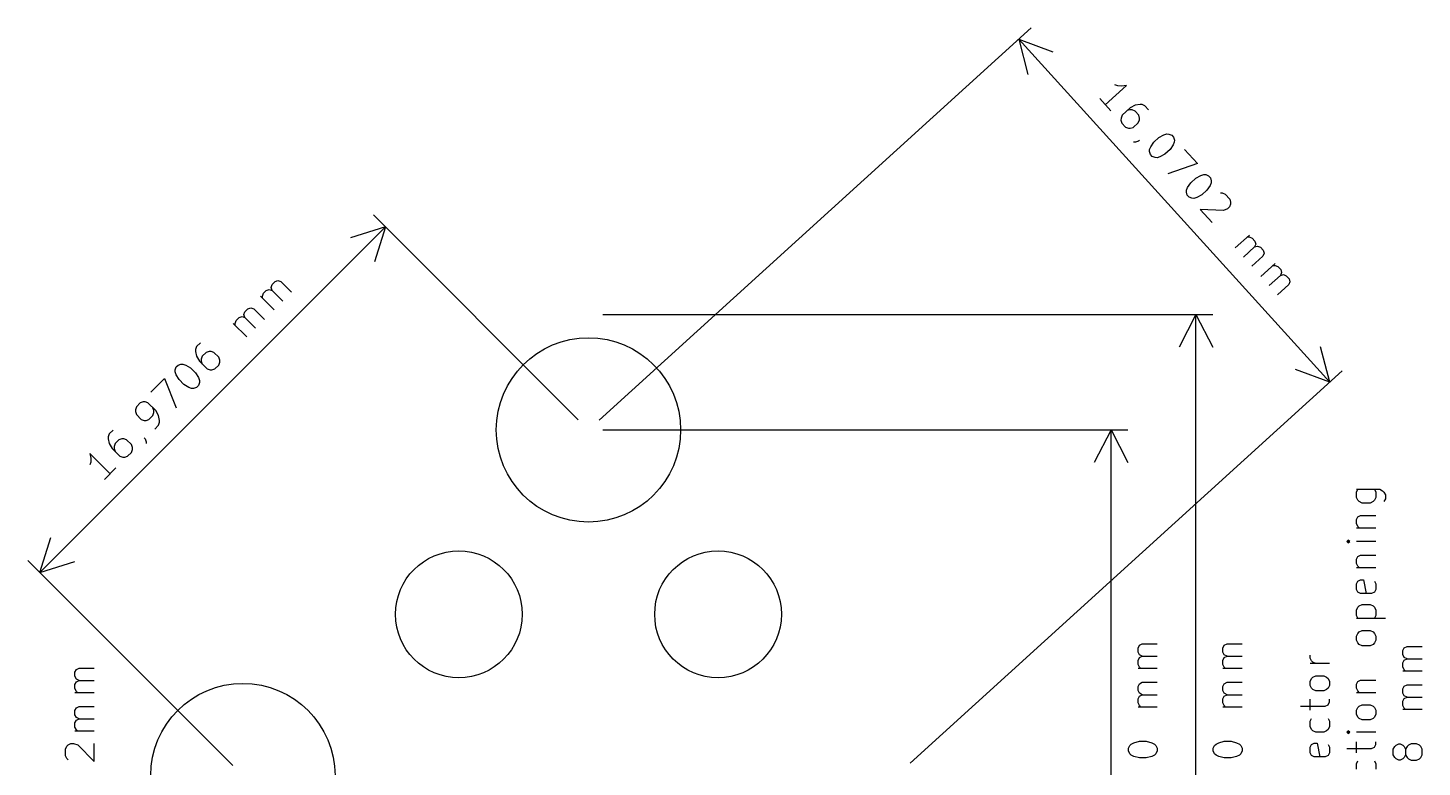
# Model space of a CAD drawing. Extents: x -19.6 to 28.9, y -25.9 to 26.
# Drawn here: x -19.46 to 28.95, y 0.3 to 25.95 of the extents above; entities that cross this region are included whole.
import ezdxf

# ---------------------------------------------------------------- set-up
doc = ezdxf.new("R2010")
doc.units = 0
doc.layers.add('BLACK', color=7, linetype='CONTINUOUS')

msp = doc.modelspace()

# ---------------------------------------------------------------- linework, layer by layer
at = {"layer": 'BLACK', "linetype": 'CONTINUOUS'}
for p, q in [((0.370251, 12.336), (15.3739, 25.9527)), ((25.7396, 13.6586), (14.9396, 25.5586)), ((25.7396, 13.6586), (14.9396, 25.5586)), ((14.9396, 25.5586), (15.2624, 24.3304)), ((14.9396, 25.5586), (16.1309, 25.1186)), ((17.944, 23.2863), (18.6845, 23.9584)), ((18.3802, 23.9394), (18.2809, 23.9779)), ((18.5147, 23.9329), (18.3802, 23.9394)), ((18.6845, 23.9584), (18.5147, 23.9329)), ((18.136, 23.0748), (17.752, 23.4979)), ((18.9882, 23.2694), (18.8152, 23.1767)), ((19.158, 23.2949), (18.9882, 23.2694)), ((19.2253, 23.2917), (19.158, 23.2949)), ((19.3245, 23.2531), (19.2253, 23.2917)), ((19.4525, 23.1121), (19.3245, 23.2531)), ((18.4945, 22.8214), (18.4913, 22.7541)), ((18.4913, 22.7541), (18.52, 22.6516)), ((18.5331, 22.9207), (18.4945, 22.8214)), ((18.8152, 23.1767), (18.5331, 22.9207)), ((18.8119, 23.1094), (18.7094, 23.0807)), ((18.8792, 23.1062), (18.8119, 23.1094)), ((18.9784, 23.0676), (18.8792, 23.1062)), ((19.1064, 22.9266), (18.9784, 23.0676)), ((19.0934, 22.6575), (19.1319, 22.7568)), ((19.1352, 22.8241), (19.1064, 22.9266)), ((19.1319, 22.7568), (19.1352, 22.8241)), ((18.52, 22.6516), (18.648, 22.5106)), ((18.648, 22.5106), (18.7473, 22.472)), ((18.7473, 22.472), (18.8146, 22.4688)), ((18.8146, 22.4688), (18.9171, 22.4975)), ((18.9171, 22.4975), (19.0934, 22.6575)), ((19.9835, 22.2436), (20.0861, 22.2723)), ((20.0861, 22.2723), (20.1533, 22.2691)), ((18.9935, 21.9882), (18.9263, 21.9914)), ((19.0961, 22.0169), (18.9935, 21.9882)), ((19.1313, 22.0489), (19.0961, 22.0169)), ((19.4866, 21.7283), (19.5251, 21.8275)), ((19.5251, 21.8275), (19.6342, 21.9908)), ((19.6342, 21.9908), (19.8105, 22.1508)), ((19.8105, 22.1508), (19.9835, 22.2436)), ((20.1533, 22.2691), (20.2526, 22.2305)), ((20.3036, 21.891), (20.1945, 21.7277)), ((20.2526, 22.2305), (20.3166, 22.16)), ((20.3421, 21.9902), (20.3036, 21.891)), ((20.3166, 22.16), (20.3454, 22.0575)), ((20.3454, 22.0575), (20.3421, 21.9902)), ((19.4834, 21.661), (19.4866, 21.7283)), ((19.5121, 21.5585), (19.4834, 21.661)), ((19.5761, 21.488), (19.5121, 21.5585)), ((19.6754, 21.4494), (19.5761, 21.488)), ((19.7426, 21.4462), (19.6754, 21.4494)), ((19.8452, 21.4749), (19.7426, 21.4462)), ((20.0182, 21.5677), (19.8452, 21.4749)), ((20.1945, 21.7277), (20.0182, 21.5677)), ((20.7006, 21.7369), (21.1487, 21.2432)), ((21.1487, 21.2432), (20.1201, 20.8885)), ((21.0906, 20.7403), (21.2636, 20.8331)), ((21.2636, 20.8331), (21.3662, 20.8618)), ((21.3662, 20.8618), (21.4334, 20.8586)), ((21.4334, 20.8586), (21.5327, 20.8201)), ((21.5327, 20.8201), (21.5967, 20.7495)), ((20.7667, 20.3178), (20.8052, 20.4171)), ((20.8052, 20.4171), (20.9143, 20.5803)), ((20.9143, 20.5803), (21.0906, 20.7403)), ((21.5837, 20.4805), (21.4746, 20.3172)), ((21.6222, 20.5797), (21.5837, 20.4805)), ((21.5967, 20.7495), (21.6255, 20.647)), ((21.6255, 20.647), (21.6222, 20.5797)), ((20.7635, 20.2505), (20.7667, 20.3178)), ((20.7922, 20.148), (20.7635, 20.2505)), ((20.8562, 20.0775), (20.7922, 20.148)), ((20.9555, 20.039), (20.8562, 20.0775)), ((21.0227, 20.0357), (20.9555, 20.039)), ((21.1253, 20.0644), (21.0227, 20.0357)), ((21.2983, 20.1572), (21.1253, 20.0644)), ((21.4746, 20.3172), (21.2983, 20.1572)), ((21.9422, 20.2271), (22.0095, 20.2239)), ((22.0095, 20.2239), (22.1087, 20.1853)), ((22.1087, 20.1853), (22.2688, 20.009)), ((22.2688, 20.009), (22.2975, 19.9065)), ((22.2975, 19.9065), (22.2942, 19.8392)), ((-0.353553, 12.3536), (-7.46466, 19.4647)), ((22.0474, 19.6152), (21.2402, 19.6543)), ((21.2402, 19.6543), (21.6563, 19.1959)), ((22.1852, 19.676), (22.0474, 19.6152)), ((22.2557, 19.74), (22.1852, 19.676)), ((22.2942, 19.8392), (22.2557, 19.74)), ((-19.05, 7.05), (-7.05, 19.05)), ((-19.05, 7.05), (-7.05, 19.05)), ((-7.05, 19.05), (-8.26122, 18.6681)), ((-7.05, 19.05), (-7.43189, 17.8388)), ((22.4563, 18.3144), (22.95, 18.7624)), ((22.8795, 18.6984), (22.9467, 18.6952)), ((22.9467, 18.6952), (23.046, 18.6566)), ((23.046, 18.6566), (23.142, 18.5508)), ((23.1708, 18.4483), (23.1322, 18.349)), ((23.142, 18.5508), (23.1708, 18.4483)), ((23.1322, 18.349), (22.7444, 17.997)), ((23.4203, 18.0317), (23.0324, 17.6797)), ((23.1322, 18.349), (23.2348, 18.3778)), ((23.2348, 18.3778), (23.334, 18.3393)), ((23.334, 18.3393), (23.43, 18.2335)), ((23.4588, 18.131), (23.4203, 18.0317)), ((23.43, 18.2335), (23.4588, 18.131)), ((23.3524, 17.327), (23.8461, 17.7751)), ((23.7755, 17.7111), (23.8428, 17.7078)), ((23.8428, 17.7078), (23.9421, 17.6693)), ((23.9421, 17.6693), (24.0381, 17.5635)), ((24.0668, 17.461), (24.0283, 17.3617)), ((24.0381, 17.5635), (24.0668, 17.461)), ((-11.0179, 16.9441), (-10.9842, 17.0452)), ((-10.9842, 17.0452), (-10.8832, 17.1462)), ((-10.8832, 17.1462), (-10.7822, 17.1798)), ((-10.7822, 17.1798), (-10.6812, 17.1462)), ((-10.6812, 17.1462), (-10.3108, 16.7758)), ((24.0283, 17.3617), (23.6404, 17.0097)), ((24.3163, 17.0444), (23.9284, 16.6923)), ((24.0283, 17.3617), (24.1308, 17.3905)), ((24.1308, 17.3905), (24.2301, 17.3519)), ((24.2301, 17.3519), (24.3261, 17.2461)), ((24.3549, 17.1436), (24.3163, 17.0444)), ((24.3261, 17.2461), (24.3549, 17.1436)), ((-10.9169, 16.1697), (-11.3883, 16.6411)), ((-11.321, 16.6411), (-11.2873, 16.7421)), ((-11.321, 16.5737), (-11.321, 16.6411)), ((-11.2873, 16.7421), (-11.1863, 16.8431)), ((-11.1863, 16.8431), (-11.0853, 16.8768)), ((-11.0853, 16.8768), (-10.9842, 16.8431)), ((-10.9842, 16.8431), (-11.0179, 16.9441)), ((-10.9842, 16.8431), (-10.6138, 16.4727)), ((-11.9607, 16.0013), (-11.927, 16.1023)), ((-11.927, 15.9003), (-11.9607, 16.0013)), ((-11.927, 16.1023), (-11.826, 16.2034)), ((-11.826, 16.2034), (-11.725, 16.237)), ((-11.725, 16.237), (-11.624, 16.2034)), ((-11.624, 16.2034), (-11.2536, 15.833)), ((0.5, 16), (21.6808, 16)), ((21.0944, 16), (20.508, 14.8735)), ((21.0944, -16), (21.0944, 16)), ((21.0944, -16), (21.0944, 16)), ((21.0944, 16), (21.6808, 14.8735)), ((-11.8597, 15.2269), (-12.3311, 15.6983)), ((-12.2638, 15.6983), (-12.2301, 15.7993)), ((-12.2638, 15.6309), (-12.2638, 15.6983)), ((-12.2301, 15.7993), (-12.1291, 15.9003)), ((-12.1291, 15.9003), (-12.0281, 15.934)), ((-12.0281, 15.934), (-11.927, 15.9003)), ((-11.927, 15.9003), (-11.5567, 15.5299)), ((-13.4759, 15.0248), (-13.6106, 14.8902)), ((-13.6106, 14.8902), (-13.6443, 14.7891)), ((-13.6443, 14.7891), (-13.6443, 14.7218)), ((-13.6443, 14.7218), (-13.6106, 14.5534)), ((-13.6106, 14.5534), (-13.5096, 14.3851)), ((-13.4086, 14.5534), (-13.4423, 14.4524)), ((-13.2739, 14.6881), (-13.4086, 14.5534)), ((-13.1729, 14.7218), (-13.2739, 14.6881)), ((-13.1056, 14.7218), (-13.1729, 14.7218)), ((-13.0045, 14.6881), (-13.1056, 14.7218)), ((-12.8362, 14.5198), (-13.0045, 14.6881)), ((25.7396, 13.6586), (25.4168, 14.8869)), ((-14.3514, 14.082), (-14.3177, 14.1831)), ((-14.3514, 14.0147), (-14.3514, 14.082)), ((-14.3177, 14.1831), (-14.2504, 14.2504)), ((-14.2504, 14.2504), (-14.1494, 14.2841)), ((-14.1494, 14.2841), (-14.082, 14.2841)), ((-14.082, 14.2841), (-13.981, 14.2504)), ((-13.981, 14.2504), (-13.8127, 14.1494)), ((-13.8127, 14.1494), (-13.6443, 13.981)), ((-13.5096, 14.3851), (-13.2402, 14.1157)), ((-13.4423, 14.4524), (-13.4423, 14.3851)), ((-13.4423, 14.3851), (-13.4086, 14.2841)), ((-13.2402, 14.1157), (-13.1392, 14.082)), ((-13.1392, 14.082), (-13.0719, 14.082)), ((-13.0719, 14.082), (-12.9709, 14.1157)), ((-12.9709, 14.1157), (-12.8362, 14.2504)), ((-12.8025, 14.4188), (-12.8362, 14.5198)), ((-12.8362, 14.2504), (-12.8025, 14.3514)), ((-12.8025, 14.3514), (-12.8025, 14.4188)), ((11.1703, 0.436026), (26.1739, 14.0527)), ((25.7396, 13.6586), (24.5483, 14.0987)), ((-15.1932, 13.3076), (-14.7218, 13.779)), ((-14.7218, 13.779), (-14.3177, 12.7688)), ((-14.3177, 13.9137), (-14.3514, 14.0147)), ((-14.2167, 13.7453), (-14.3177, 13.9137)), ((-14.0484, 13.577), (-14.2167, 13.7453)), ((-13.88, 13.4759), (-14.0484, 13.577)), ((-13.6443, 13.981), (-13.5433, 13.8127)), ((-13.5433, 13.8127), (-13.5096, 13.7116)), ((-13.5096, 13.6443), (-13.5433, 13.5433)), ((-13.5096, 13.7116), (-13.5096, 13.6443)), ((-13.779, 13.4423), (-13.88, 13.4759)), ((-13.7116, 13.4423), (-13.779, 13.4423)), ((-13.6106, 13.4759), (-13.7116, 13.4423)), ((-13.5433, 13.5433), (-13.6106, 13.4759)), ((-15.6983, 12.8025), (-15.732, 12.7015)), ((-15.732, 12.7015), (-15.732, 12.6342)), ((-15.732, 12.6342), (-15.6983, 12.5331)), ((-15.5636, 12.9372), (-15.6983, 12.8025)), ((-15.4626, 12.9709), (-15.5636, 12.9372)), ((-15.3952, 12.9709), (-15.4626, 12.9709)), ((-15.2942, 12.9372), (-15.3952, 12.9709)), ((-15.0248, 12.6678), (-15.2942, 12.9372)), ((-15.0922, 12.6678), (-15.1259, 12.7688)), ((-15.1259, 12.4995), (-15.0922, 12.6005)), ((-15.0922, 12.6005), (-15.0922, 12.6678)), ((-14.9238, 12.4995), (-15.0248, 12.6678)), ((-15.6983, 12.5331), (-15.5299, 12.3648)), ((-15.5299, 12.3648), (-15.4289, 12.3311)), ((-15.4289, 12.3311), (-15.3616, 12.3311)), ((-15.3616, 12.3311), (-15.2605, 12.3648)), ((-15.2605, 12.3648), (-15.1259, 12.4995)), ((-15.0585, 12.0281), (-14.9238, 12.1627)), ((-14.8902, 12.3311), (-14.9238, 12.4995)), ((-14.9238, 12.1627), (-14.8902, 12.2638)), ((-14.8902, 12.2638), (-14.8902, 12.3311)), ((-16.6411, 11.8597), (-16.6748, 11.7587)), ((-16.6748, 11.7587), (-16.6748, 11.6913)), ((-16.6748, 11.6913), (-16.6411, 11.523)), ((-16.5064, 11.9944), (-16.6411, 11.8597)), ((-16.3044, 11.6577), (-16.4391, 11.523)), ((-16.2034, 11.6913), (-16.3044, 11.6577)), ((-16.136, 11.6913), (-16.2034, 11.6913)), ((-16.035, 11.6577), (-16.136, 11.6913)), ((-15.8666, 11.4893), (-16.035, 11.6577)), ((-15.4289, 11.725), (-15.3952, 11.6913)), ((-15.3952, 11.6913), (-15.3616, 11.5903)), ((0.5, 12), (18.7344, 12)), ((18.148, 12), (17.5616, 10.8735)), ((18.148, -12), (18.148, 12)), ((18.148, -12), (18.148, 12)), ((18.148, 12), (18.7344, 10.8735)), ((-16.6074, 10.4792), (-17.3145, 11.1863)), ((-17.3145, 11.1863), (-17.2809, 11.0179)), ((-16.6411, 11.523), (-16.5401, 11.3546)), ((-16.5401, 11.3546), (-16.2707, 11.0853)), ((-16.4391, 11.523), (-16.4727, 11.422)), ((-16.4727, 11.422), (-16.4727, 11.3546)), ((-16.4727, 11.3546), (-16.4391, 11.2536)), ((-16.0013, 11.0853), (-15.8666, 11.2199)), ((-15.833, 11.3883), (-15.8666, 11.4893)), ((-15.8666, 11.2199), (-15.833, 11.321)), ((-15.833, 11.321), (-15.833, 11.3883)), ((-15.3616, 11.5903), (-15.3616, 11.523)), ((-17.2809, 10.8832), (-17.3145, 10.7822)), ((-17.2809, 11.0179), (-17.2809, 10.8832)), ((-16.4054, 10.6812), (-16.8094, 10.2771)), ((-16.2707, 11.0853), (-16.1697, 11.0516)), ((-16.1697, 11.0516), (-16.1023, 11.0516)), ((-16.1023, 11.0516), (-16.0013, 11.0853)), ((26.6713, 9.93787), (27.4808, 9.93787)), ((26.6713, 9.84263), (26.7189, 9.93787)), ((26.6713, 9.65215), (26.6713, 9.84263)), ((27.2904, 9.93787), (27.338, 9.84263)), ((27.338, 9.84263), (27.338, 9.65215)), ((27.4808, 9.93787), (27.5761, 9.89025)), ((27.5761, 9.89025), (27.6237, 9.84263)), ((27.6237, 9.84263), (27.6713, 9.74739)), ((27.6713, 9.74739), (27.6713, 9.60453)), ((26.7189, 9.55692), (26.6713, 9.65215)), ((26.7666, 9.5093), (26.7189, 9.55692)), ((26.8618, 9.46168), (26.7666, 9.5093)), ((27.1475, 9.46168), (26.8618, 9.46168)), ((27.2427, 9.5093), (27.1475, 9.46168)), ((27.2904, 9.55692), (27.2427, 9.5093)), ((27.338, 9.65215), (27.2904, 9.55692)), ((27.6713, 9.60453), (27.6237, 9.5093)), ((26.6713, 8.89025), (26.7189, 8.98549)), ((26.6713, 8.74739), (26.6713, 8.89025)), ((26.7189, 8.65215), (26.6713, 8.74739)), ((26.7189, 8.98549), (26.8142, 9.0331)), ((26.8142, 9.0331), (27.338, 9.0331)), ((-19.05, 7.05), (-18.6681, 8.26122)), ((26.6713, 8.60453), (27.338, 8.60453)), ((26.7666, 8.60453), (26.7189, 8.65215)), ((26.3856, 8.17596), (26.338, 8.12834)), ((26.338, 8.12834), (26.3856, 8.08072)), ((26.338, 8.12834), (26.4332, 8.12834)), ((26.4332, 8.12834), (26.3856, 8.17596)), ((26.3856, 8.08072), (26.4332, 8.12834)), ((27.338, 8.12834), (26.6713, 8.12834)), ((-12.3536, 0.353553), (-19.4647, 7.46466)), ((-19.05, 7.05), (-17.8388, 7.43189)), ((26.6713, 7.5093), (26.7189, 7.60453)), ((26.6713, 7.36644), (26.6713, 7.5093)), ((26.7189, 7.2712), (26.6713, 7.36644)), ((26.7189, 7.60453), (26.8142, 7.65215)), ((26.7666, 7.22358), (26.7189, 7.2712)), ((26.8142, 7.65215), (27.338, 7.65215)), ((26.6713, 7.22358), (27.338, 7.22358)), ((26.7189, 6.74739), (26.8142, 6.79501)), ((26.8142, 6.79501), (26.9094, 6.79501)), ((26.9094, 6.79501), (27.0046, 6.31882)), ((26.6713, 6.65215), (26.7189, 6.74739)), ((26.6713, 6.46168), (26.6713, 6.65215)), ((26.7189, 6.36644), (26.6713, 6.46168)), ((26.8142, 6.31882), (26.7189, 6.36644)), ((27.1951, 6.31882), (26.8142, 6.31882)), ((27.2904, 6.36644), (27.1951, 6.31882)), ((27.2904, 6.74739), (27.338, 6.65215)), ((27.338, 6.46168), (27.2904, 6.36644)), ((27.338, 6.65215), (27.338, 6.46168)), ((26.6713, 5.74739), (26.7189, 5.84263)), ((26.7189, 5.84263), (26.7666, 5.89025)), ((26.7666, 5.89025), (26.8618, 5.93787)), ((26.8618, 5.93787), (27.1475, 5.93787)), ((27.1475, 5.93787), (27.2427, 5.89025)), ((27.2427, 5.89025), (27.2904, 5.84263)), ((27.2904, 5.84263), (27.338, 5.74739)), ((26.6713, 5.55692), (26.6713, 5.74739)), ((26.7189, 5.46168), (26.6713, 5.55692)), ((26.6713, 5.46168), (27.6713, 5.46168)), ((27.338, 5.55692), (27.2904, 5.46168)), ((27.338, 5.74739), (27.338, 5.55692)), ((26.6713, 4.84263), (26.7189, 4.93787)), ((26.6713, 4.69977), (26.6713, 4.84263)), ((26.7189, 4.93787), (26.7666, 4.98549)), ((26.7666, 4.98549), (26.8618, 5.0331)), ((26.8618, 5.0331), (27.1475, 5.0331)), ((27.1475, 5.0331), (27.2427, 4.98549)), ((27.2427, 4.98549), (27.2904, 4.93787)), ((27.2904, 4.93787), (27.338, 4.84263)), ((27.338, 4.84263), (27.338, 4.69977)), ((19.0837, 4.42857), (19.1313, 4.52381)), ((19.0837, 4.28571), (19.0837, 4.42857)), ((19.1313, 4.52381), (19.2266, 4.57143)), ((19.2266, 4.57143), (19.7504, 4.57143)), ((22.0301, 4.42857), (22.0777, 4.52381)), ((22.0301, 4.28571), (22.0301, 4.42857)), ((22.0777, 4.52381), (22.173, 4.57143)), ((22.173, 4.57143), (22.6968, 4.57143)), ((26.7189, 4.60453), (26.6713, 4.69977)), ((26.7666, 4.55692), (26.7189, 4.60453)), ((26.8618, 4.5093), (26.7666, 4.55692)), ((27.1475, 4.5093), (26.8618, 4.5093)), ((27.2427, 4.55692), (27.1475, 4.5093)), ((27.2904, 4.60453), (27.2427, 4.55692)), ((27.338, 4.69977), (27.2904, 4.60453)), ((28.2813, 4.34263), (28.3289, 4.43787)), ((28.3289, 4.43787), (28.4242, 4.48549)), ((28.4242, 4.48549), (28.948, 4.48549)), ((19.1313, 4.19048), (19.0837, 4.28571)), ((19.0837, 4), (19.1313, 4.09524)), ((19.0837, 3.85714), (19.0837, 4)), ((19.2266, 4.14286), (19.1313, 4.19048)), ((19.1313, 4.09524), (19.2266, 4.14286)), ((19.2266, 4.14286), (19.7504, 4.14286)), ((22.0777, 4.19048), (22.0301, 4.28571)), ((22.0301, 4), (22.0777, 4.09524)), ((22.0301, 3.85714), (22.0301, 4)), ((22.173, 4.14286), (22.0777, 4.19048)), ((22.0777, 4.09524), (22.173, 4.14286)), ((22.173, 4.14286), (22.6968, 4.14286)), ((25.0613, 4.08072), (25.0613, 4.17596)), ((25.1089, 3.98549), (25.0613, 4.08072)), ((25.728, 3.89025), (25.0613, 3.89025)), ((25.1566, 3.93787), (25.1089, 3.98549)), ((25.2518, 3.89025), (25.1566, 3.93787)), ((28.2813, 4.19977), (28.2813, 4.34263)), ((28.3289, 4.10453), (28.2813, 4.19977)), ((28.2813, 3.91406), (28.3289, 4.0093)), ((28.2813, 3.7712), (28.2813, 3.91406)), ((28.4242, 4.05692), (28.3289, 4.10453)), ((28.3289, 4.0093), (28.4242, 4.05692)), ((28.4242, 4.05692), (28.948, 4.05692)), ((-17.8295, 3.59036), (-17.7819, 3.6856)), ((-17.8295, 3.44751), (-17.8295, 3.59036)), ((-17.7819, 3.35227), (-17.8295, 3.44751)), ((-17.7819, 3.6856), (-17.6866, 3.73322)), ((-17.6866, 3.73322), (-17.1628, 3.73322)), ((19.1313, 3.7619), (19.0837, 3.85714)), ((19.7504, 3.71429), (19.0837, 3.71429)), ((19.179, 3.71429), (19.1313, 3.7619)), ((22.0777, 3.7619), (22.0301, 3.85714)), ((22.6968, 3.71429), (22.0301, 3.71429)), ((22.1254, 3.71429), (22.0777, 3.7619)), ((25.1089, 3.36644), (25.1566, 3.41406)), ((25.1566, 3.41406), (25.2518, 3.46168)), ((25.2518, 3.46168), (25.5375, 3.46168)), ((25.5375, 3.46168), (25.6327, 3.41406)), ((25.6327, 3.41406), (25.6804, 3.36644)), ((28.3289, 3.67596), (28.2813, 3.7712)), ((28.948, 3.62834), (28.2813, 3.62834)), ((28.3766, 3.62834), (28.3289, 3.67596)), ((-17.8295, 3.16179), (-17.7819, 3.25703)), ((-17.8295, 3.01893), (-17.8295, 3.16179)), ((-17.7819, 2.9237), (-17.8295, 3.01893)), ((-17.6866, 3.30465), (-17.7819, 3.35227)), ((-17.7819, 3.25703), (-17.6866, 3.30465)), ((-17.7342, 2.87608), (-17.7819, 2.9237)), ((-17.6866, 3.30465), (-17.1628, 3.30465)), ((19.0837, 3.09524), (19.1313, 3.19048)), ((19.0837, 2.95238), (19.0837, 3.09524)), ((19.1313, 2.85714), (19.0837, 2.95238)), ((19.1313, 3.19048), (19.2266, 3.2381)), ((19.2266, 3.2381), (19.7504, 3.2381)), ((22.0301, 3.09524), (22.0777, 3.19048)), ((22.0301, 2.95238), (22.0301, 3.09524)), ((22.0777, 2.85714), (22.0301, 2.95238)), ((22.0777, 3.19048), (22.173, 3.2381)), ((22.173, 3.2381), (22.6968, 3.2381)), ((25.0613, 3.2712), (25.1089, 3.36644)), ((25.0613, 3.12834), (25.0613, 3.2712)), ((25.1089, 3.0331), (25.0613, 3.12834)), ((25.1566, 2.98549), (25.1089, 3.0331)), ((25.2518, 2.93787), (25.1566, 2.98549)), ((25.5375, 2.93787), (25.2518, 2.93787)), ((25.6327, 2.98549), (25.5375, 2.93787)), ((25.6804, 3.0331), (25.6327, 2.98549)), ((25.6804, 3.36644), (25.728, 3.2712)), ((25.728, 3.12834), (25.6804, 3.0331)), ((25.728, 3.2712), (25.728, 3.12834)), ((26.6713, 3.17596), (26.7189, 3.2712)), ((26.6713, 3.0331), (26.6713, 3.17596)), ((26.7189, 2.93787), (26.6713, 3.0331)), ((26.7189, 3.2712), (26.8142, 3.31882)), ((26.7666, 2.89025), (26.7189, 2.93787)), ((26.8142, 3.31882), (27.338, 3.31882)), ((28.2813, 3.0093), (28.3289, 3.10453)), ((28.2813, 2.86644), (28.2813, 3.0093)), ((28.3289, 3.10453), (28.4242, 3.15215)), ((28.4242, 3.15215), (28.948, 3.15215)), ((-17.1628, 2.87608), (-17.8295, 2.87608)), ((19.0837, 2.66667), (19.1313, 2.76191)), ((19.0837, 2.52381), (19.0837, 2.66667)), ((19.1313, 2.42857), (19.0837, 2.52381)), ((19.2266, 2.80952), (19.1313, 2.85714)), ((19.1313, 2.76191), (19.2266, 2.80952)), ((19.179, 2.38095), (19.1313, 2.42857)), ((19.2266, 2.80952), (19.7504, 2.80952)), ((22.0301, 2.66667), (22.0777, 2.76191)), ((22.0301, 2.52381), (22.0301, 2.66667)), ((22.0777, 2.42857), (22.0301, 2.52381)), ((22.173, 2.80952), (22.0777, 2.85714)), ((22.0777, 2.76191), (22.173, 2.80952)), ((22.1254, 2.38095), (22.0777, 2.42857)), ((22.173, 2.80952), (22.6968, 2.80952)), ((25.0613, 2.2712), (25.0613, 2.65215)), ((25.5851, 2.41406), (25.6804, 2.46168)), ((25.6804, 2.46168), (25.728, 2.55692)), ((25.728, 2.55692), (25.728, 2.65215)), ((26.6713, 2.89025), (27.338, 2.89025)), ((26.7666, 2.41406), (26.8618, 2.46168)), ((26.8618, 2.46168), (27.1475, 2.46168)), ((27.1475, 2.46168), (27.2427, 2.41406)), ((28.3289, 2.7712), (28.2813, 2.86644)), ((28.2813, 2.58072), (28.3289, 2.67596)), ((28.2813, 2.43787), (28.2813, 2.58072)), ((28.3289, 2.34263), (28.2813, 2.43787)), ((28.4242, 2.72358), (28.3289, 2.7712)), ((28.3289, 2.67596), (28.4242, 2.72358)), ((28.4242, 2.72358), (28.948, 2.72358)), ((-17.8295, 2.25703), (-17.7819, 2.35227)), ((-17.8295, 2.11417), (-17.8295, 2.25703)), ((-17.7819, 2.01893), (-17.8295, 2.11417)), ((-17.7819, 2.35227), (-17.6866, 2.39989)), ((-17.6866, 1.97131), (-17.7819, 2.01893)), ((-17.7819, 1.9237), (-17.6866, 1.97131)), ((-17.6866, 2.39989), (-17.1628, 2.39989)), ((-17.6866, 1.97131), (-17.1628, 1.97131)), ((19.7504, 2.38095), (19.0837, 2.38095)), ((22.6968, 2.38095), (22.0301, 2.38095)), ((24.728, 2.41406), (25.5851, 2.41406)), ((25.0613, 1.89025), (25.1089, 1.98549)), ((25.6804, 1.98549), (25.728, 1.89025)), ((26.6713, 2.2712), (26.7189, 2.36644)), ((26.6713, 2.12834), (26.6713, 2.2712)), ((26.7189, 2.0331), (26.6713, 2.12834)), ((26.7189, 2.36644), (26.7666, 2.41406)), ((26.7666, 1.98549), (26.7189, 2.0331)), ((26.8618, 1.93787), (26.7666, 1.98549)), ((27.1475, 1.93787), (26.8618, 1.93787)), ((27.2427, 1.98549), (27.1475, 1.93787)), ((27.2427, 2.41406), (27.2904, 2.36644)), ((27.2904, 2.0331), (27.2427, 1.98549)), ((27.2904, 2.36644), (27.338, 2.2712)), ((27.338, 2.12834), (27.2904, 2.0331)), ((27.338, 2.2712), (27.338, 2.12834)), ((28.948, 2.29501), (28.2813, 2.29501)), ((28.3766, 2.29501), (28.3289, 2.34263)), ((-17.8295, 1.82846), (-17.7819, 1.9237)), ((-17.8295, 1.6856), (-17.8295, 1.82846)), ((-17.7819, 1.59036), (-17.8295, 1.6856)), ((-17.1628, 1.54274), (-17.8295, 1.54274)), ((-17.7342, 1.54274), (-17.7819, 1.59036)), ((25.0613, 1.69977), (25.0613, 1.89025)), ((25.1089, 1.60453), (25.0613, 1.69977)), ((25.1566, 1.55691), (25.1089, 1.60453)), ((25.2518, 1.5093), (25.1566, 1.55691)), ((25.5375, 1.5093), (25.2518, 1.5093)), ((25.6327, 1.55691), (25.5375, 1.5093)), ((25.6804, 1.60453), (25.6327, 1.55691)), ((25.728, 1.69977), (25.6804, 1.60453)), ((25.728, 1.89025), (25.728, 1.69977)), ((26.3856, 1.55691), (26.338, 1.5093)), ((26.338, 1.5093), (26.3856, 1.46168)), ((26.338, 1.5093), (26.4332, 1.5093)), ((26.4332, 1.5093), (26.3856, 1.55691)), ((26.3856, 1.46168), (26.4332, 1.5093)), ((27.338, 1.5093), (26.6713, 1.5093)), ((-18.1628, 0.923696), (-18.1152, 1.01893)), ((-18.1152, 1.01893), (-18.0676, 1.06655)), ((-18.0676, 1.06655), (-17.9723, 1.11417)), ((-17.9723, 1.11417), (-17.8771, 1.11417)), ((-17.8771, 1.11417), (-17.7342, 1.06655)), ((-17.7342, 1.06655), (-17.1628, 0.495124)), ((-17.1628, 0.495124), (-17.1628, 1.11417)), ((18.7504, 0.952381), (18.798, 1.04762)), ((18.798, 1.04762), (18.8456, 1.09524)), ((18.8456, 1.09524), (18.9409, 1.14286)), ((18.9409, 1.14286), (19.1313, 1.19048)), ((19.1313, 1.19048), (19.3694, 1.19048)), ((19.3694, 1.19048), (19.5599, 1.14286)), ((19.5599, 1.14286), (19.6551, 1.09524)), ((19.6551, 1.09524), (19.7028, 1.04762)), ((19.7028, 1.04762), (19.7504, 0.952381)), ((21.6968, 0.952381), (21.7444, 1.04762)), ((21.7444, 1.04762), (21.792, 1.09524)), ((21.792, 1.09524), (21.8873, 1.14286)), ((21.8873, 1.14286), (22.0777, 1.19048)), ((22.0777, 1.19048), (22.3158, 1.19048)), ((22.3158, 1.19048), (22.5063, 1.14286)), ((22.5063, 1.14286), (22.6015, 1.09524)), ((22.6015, 1.09524), (22.6492, 1.04762)), ((22.6492, 1.04762), (22.6968, 0.952381)), ((25.0613, 0.985486), (25.1089, 1.08072)), ((25.0613, 0.79501), (25.0613, 0.985486)), ((25.1089, 1.08072), (25.2042, 1.12834)), ((25.2042, 1.12834), (25.2994, 1.12834)), ((25.2994, 1.12834), (25.3946, 0.652153)), ((25.6804, 1.08072), (25.728, 0.985486)), ((25.728, 0.985486), (25.728, 0.79501)), ((26.6713, 0.79501), (26.6713, 1.17596)), ((27.1951, 0.937867), (27.2904, 0.985486)), ((27.2904, 0.985486), (27.338, 1.08072)), ((27.338, 1.08072), (27.338, 1.17596)), ((27.948, 0.914058), (27.9956, 1.0093)), ((27.9956, 1.0093), (28.0432, 1.05692)), ((28.0432, 1.05692), (28.1385, 1.10453)), ((28.1385, 1.10453), (28.1861, 1.10453)), ((28.1861, 1.10453), (28.2813, 1.05692)), ((28.2813, 1.05692), (28.3289, 1.0093)), ((28.3289, 1.0093), (28.3766, 0.914058)), ((28.4242, 1.0093), (28.3766, 0.914058)), ((28.4718, 1.05692), (28.4242, 1.0093)), ((28.567, 1.10453), (28.4718, 1.05692)), ((28.7575, 1.10453), (28.567, 1.10453)), ((28.8527, 1.05692), (28.7575, 1.10453)), ((28.9004, 1.0093), (28.8527, 1.05692)), ((28.948, 0.914058), (28.9004, 1.0093)), ((-18.1628, 0.6856), (-18.1628, 0.923696)), ((-18.1152, 0.590362), (-18.1628, 0.6856)), ((-18.0676, 0.542743), (-18.1152, 0.590362)), ((18.7504, 0.857143), (18.7504, 0.952381)), ((18.798, 0.761905), (18.7504, 0.857143)), ((18.8456, 0.714286), (18.798, 0.761905)), ((18.9409, 0.666667), (18.8456, 0.714286)), ((19.1313, 0.619048), (18.9409, 0.666667)), ((19.3694, 0.619048), (19.1313, 0.619048)), ((19.5599, 0.666667), (19.3694, 0.619048)), ((19.6551, 0.714286), (19.5599, 0.666667)), ((19.7028, 0.761905), (19.6551, 0.714286)), ((19.7504, 0.857143), (19.7028, 0.761905)), ((19.7504, 0.952381), (19.7504, 0.857143)), ((21.6968, 0.857143), (21.6968, 0.952381)), ((21.7444, 0.761905), (21.6968, 0.857143)), ((21.792, 0.714286), (21.7444, 0.761905)), ((21.8873, 0.666667), (21.792, 0.714286)), ((22.0777, 0.619048), (21.8873, 0.666667)), ((22.3158, 0.619048), (22.0777, 0.619048)), ((22.5063, 0.666667), (22.3158, 0.619048)), ((22.6015, 0.714286), (22.5063, 0.666667)), ((22.6492, 0.761905), (22.6015, 0.714286)), ((22.6968, 0.857143), (22.6492, 0.761905)), ((22.6968, 0.952381), (22.6968, 0.857143)), ((25.1089, 0.699772), (25.0613, 0.79501)), ((25.2042, 0.652153), (25.1089, 0.699772)), ((25.5851, 0.652153), (25.2042, 0.652153)), ((25.6804, 0.699772), (25.5851, 0.652153)), ((25.728, 0.79501), (25.6804, 0.699772)), ((26.338, 0.937867), (27.1951, 0.937867)), ((26.6713, 0.414058), (26.7189, 0.509296)), ((27.2904, 0.509296), (27.338, 0.414058)), ((27.948, 0.723581), (27.948, 0.914058)), ((27.9956, 0.628343), (27.948, 0.723581)), ((28.0432, 0.580724), (27.9956, 0.628343)), ((28.1385, 0.533105), (28.0432, 0.580724)), ((28.1861, 0.533105), (28.1385, 0.533105)), ((28.2813, 0.580724), (28.1861, 0.533105)), ((28.3289, 0.628343), (28.2813, 0.580724)), ((28.3766, 0.723581), (28.3289, 0.628343)), ((28.3766, 0.914058), (28.3766, 0.723581)), ((28.3766, 0.723581), (28.4242, 0.628343)), ((28.4242, 0.628343), (28.4718, 0.580724)), ((28.4718, 0.580724), (28.567, 0.533105)), ((28.567, 0.533105), (28.7575, 0.533105)), ((28.7575, 0.533105), (28.8527, 0.580724)), ((28.8527, 0.580724), (28.9004, 0.628343)), ((28.9004, 0.628343), (28.948, 0.723581)), ((28.948, 0.723581), (28.948, 0.914058)), ((26.6713, 0.223581), (26.6713, 0.414058)), ((27.338, 0.414058), (27.338, 0.223581))]:
    msp.add_line(p, q, dxfattribs=at)
at = {"layer": 'BLACK'}
for centre, radius in [((0, 12), 3.2), ((-4.5, 5.6), 2.2), ((4.5, 5.6), 2.2), ((-12, 0), 3.2)]:
    msp.add_circle(centre, radius, dxfattribs=at)

doc.saveas('drawing.dxf')
